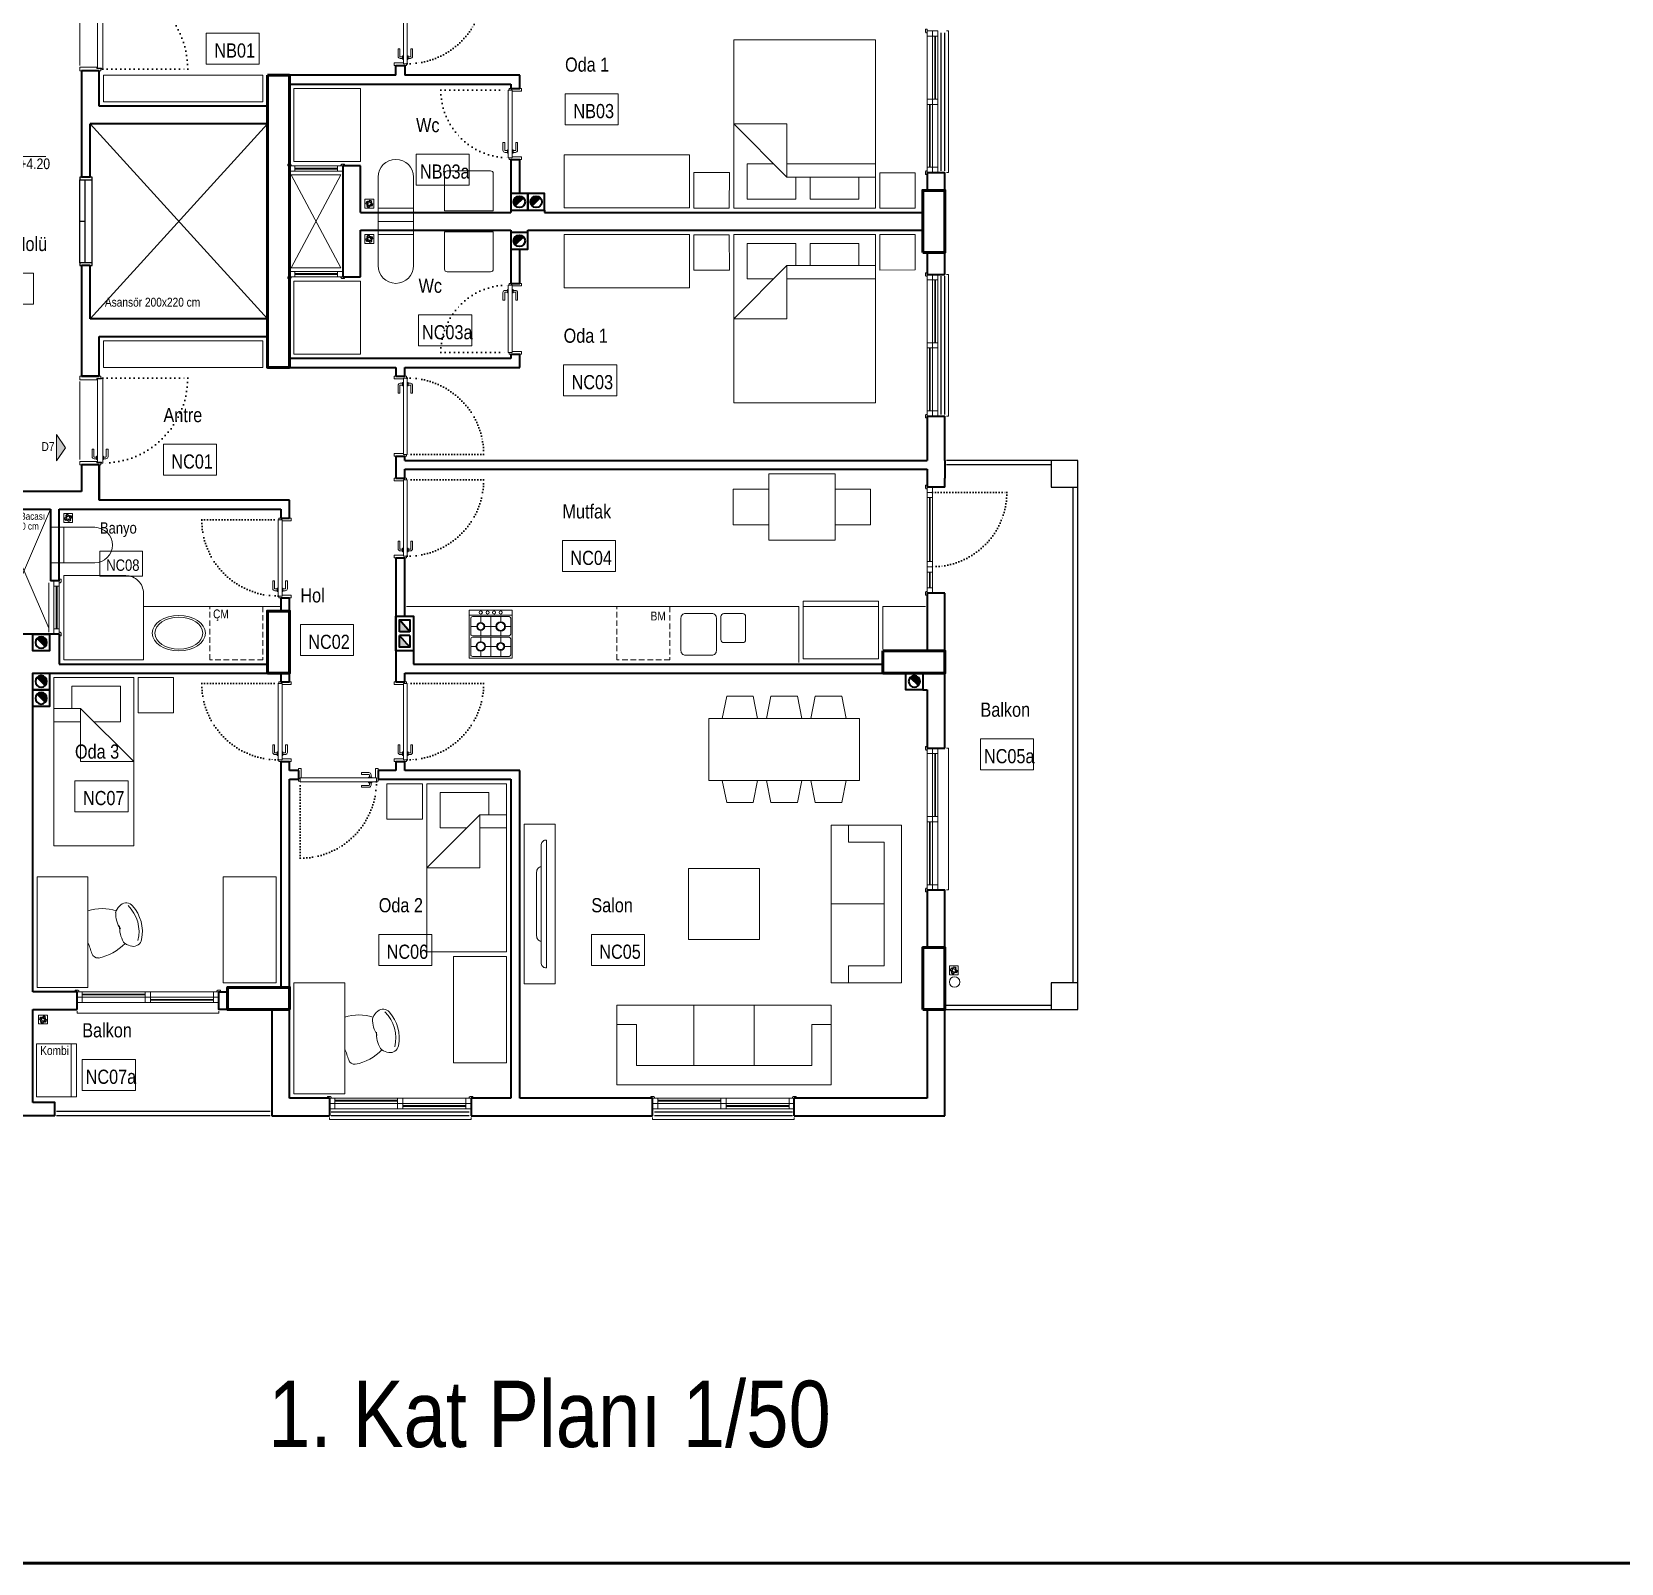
# Model space of a CAD drawing. Header units: millimetres. Extents: x 1811019 to 1873246, y -246515 to -243171.
# Drawn here: x 1862172 to 1863966, y -246506 to -244777 of the extents above; entities that cross this region are included whole.
import ezdxf
from ezdxf.enums import TextEntityAlignment as Align

# ---------------------------------------------------------------- set-up
doc = ezdxf.new("R2010")
doc.units = ezdxf.units.MM
for name, pattern in [('DOT', [0.25, 0, -0.25]), ('izdüşüm arka', [3.175, 0, -3.175]), ('izdüşüm ön', [9.525, 6.35, -3.175])]:
    doc.linetypes.add(name, pattern=pattern)
for name, color, linetype, lineweight in [('a_ba', 6, 'Continuous', 50), ('a_doğrama', 251, 'Continuous', 20), ('a_duvar', 251, 'Continuous', 35), ('a_görünüş', 32, 'Continuous', 25), ('a_görünüş_ince', 8, 'Continuous', 20), ('a_izdüşüm_arka', 251, 'izdüşüm arka', 30), ('a_izdüşüm_ön', 6, 'izdüşüm ön', 9), ('a_not_kot', 251, 'Continuous', 13), ('a_not_mahal', 253, 'Continuous', 5), ('a_not_misc', 144, 'Continuous', 5), ('a_not_text', 7, 'Continuous', 13), ('a_tefriş', 8, 'Continuous', 20), ('a_çerçeve_line', 7, 'Continuous', 50), ('m_yib', 65, 'Continuous', 20)]:
    doc.layers.add(name, color=color, linetype=linetype, lineweight=lineweight)
doc.layers.add('a_basılmayacak', color=251, linetype='Continuous', lineweight=5, plot=False)
doc.styles.get("Standard").update_dxf_attribs({"font": 'ARIALN.TTF'})

# ---------------------------------------------------------------- blocks, each defined once
blk = doc.blocks.new('sembol_kot')
at = {"layer": 'a_not_kot'}
for points in [[(0, 10), (0, 0), (10, 0, 0.414214)], [(0, 0), (-10, 0, 0.414214), (0, -10)]]:
    blk.add_hatch(color=256, dxfattribs=at).paths.add_polyline_path(points)
for p, q in [((0, 15), (0, -15)), ((-15, 0), (60, 0))]:
    blk.add_line(p, q, dxfattribs=at)
blk.add_circle((0, 0), 10, dxfattribs=at)
blk = doc.blocks.new('kombi')
at = {"layer": 'a_tefriş', "lineweight": 20}
for p, q in [((-4.8, 60), (40.2, 60)), ((-4.7, 0), (-4.8, 60)), ((1.3, 0), (1.2, 60)), ((40.2, 60), (40.3, 0)), ((69.2, 60), (69.2, 0)), ((114.2, 60), (69.2, 60)), ((108.2, 0), (108.2, 60)), ((114.2, 0), (114.2, 60)), ((40.3, 0), (-4.7, 0)), ((69.2, 0), (114.2, 0))]:
    blk.add_line(p, q, dxfattribs=at)
at = {"layer": 'a_not_mahal'}
for p in [(5, 47.3), (73.2, 47.3)]:
    blk.add_text('Kombi', height=10, dxfattribs=at).set_placement(p)
blk = doc.blocks.new('K1')
at = {"layer": 'a_doğrama', "color": 251}
for points in [[(-17.5, -2.5), (-22, -2.5), (-22, 0), (2, 0), (2, -4), (-17.5, -4), (-17.5, -2.5)], [(-27.5, -93.1), (-25, -93.1)], [(-17.5, -97.5), (-22, -97.5), (-22, -100), (2, -100), (2, -96), (-17.5, -96), (-17.5, -97.5)], [(-14.5, -93.1), (-17, -93.1)]]:
    blk.add_lwpolyline(points, dxfattribs=at)
blk.add_lwpolyline([(-18, -14), (-18, -4), (-18, -3), (-22.5, -3), (-22.5, -2.5), (-22.5, -2), (-24, -2), (-24, -2.5), (-24, -12.5), (-24, -88), (-24, -97.5), (-24, -98), (-22.5, -98), (-22.5, -97.5), (-22.5, -97), (-18, -97), (-18, -96), (-18, -86.5)], close=True, dxfattribs=at)
for points in [[(-25, -91.1), (-27.5, -91.1, -0.414214), (-28, -90.6), (-28, -82.1), (-30, -82.1), (-30, -90.6)], [(-17, -91.1), (-14.5, -91.1, 0.414214), (-14, -90.6), (-14, -82.1), (-12, -82.1), (-12, -90.6)], [(-24, -94.1), (-24.5, -94.1, -0.414214), (-25, -93.6), (-25, -90.6, -0.414214), (-24.5, -90.1), (-24, -90.1)], [(-18, -94.1), (-17.5, -94.1, 0.414214), (-17, -93.6), (-17, -90.6, 0.414214), (-17.5, -90.1), (-18, -90.1)]]:
    blk.add_lwpolyline(points, format="xyb", dxfattribs=at)
for centre, start, end in [((-27.5, -90.6), 180, 270), ((-14.5, -90.6), 270, 0)]:
    blk.add_arc(centre, 2.5, start, end, dxfattribs=at)
at = {"layer": 'a_görünüş_ince', "color": 251}
blk.add_line((2, -6), (2, -94), dxfattribs=at)
at = {"layer": 'a_izdüşüm_arka', "color": 251, "linetype": 'DOT', "ltscale": 20}
blk.add_line((-24, -2), (-120, -2), dxfattribs=at)
blk.add_arc((-24, -2), 96, 180, 270, dxfattribs=at)
blk = doc.blocks.new('K2')
at = {"layer": 'a_doğrama', "color": 251, "linetype": 'Continuous'}
for p, q in [((-12, 90), (-12, 88.1)), ((-12, 90), (-10, 90)), ((-13, 88.1), (-13, 1.9)), ((-13, 88.1), (-8.5, 88.1)), ((-8.5, 88.1), (-8.5, 1.9)), ((-13, 1.9), (-8.5, 1.9)), ((-12, 0), (-12, 1.9)), ((-12, 0), (-10, 0))]:
    blk.add_line(p, q, dxfattribs=at)
for points in [[(0, 90), (2, 90), (2, 87), (-8.5, 87)], [(0, 0), (2, 0), (2, 3), (-8.5, 3)]]:
    blk.add_lwpolyline(points, dxfattribs=at)
at = {"layer": 'a_doğrama', "color": 251}
for points in [[(-14, 80.1), (-16.5, 80.1, 0.414214), (-17, 79.6), (-17, 71.1), (-19, 71.1), (-19, 79.6)], [(-13, 83.1), (-13.5, 83.1, 0.414214), (-14, 82.6), (-14, 79.6, 0.414214), (-13.5, 79.1), (-13, 79.1)], [(-8.5, 83.1), (-8, 83.1, -0.414214), (-7.5, 82.6), (-7.5, 79.6, -0.414214), (-8, 79.1), (-8.5, 79.1)], [(-7.5, 80.1), (-5, 80.1, -0.414214), (-4.5, 79.6), (-4.5, 71.1), (-2.5, 71.1), (-2.5, 79.6)]]:
    blk.add_lwpolyline(points, format="xyb", dxfattribs=at)
for points in [[(-16.5, 82.1), (-14, 82.1)], [(-5, 82.1), (-7.5, 82.1)]]:
    blk.add_lwpolyline(points, dxfattribs=at)
for centre, start, end in [((-16.5, 79.6), 90, 180), ((-5, 79.6), 0, 90)]:
    blk.add_arc(centre, 2.5, start, end, dxfattribs=at)
at = {"layer": 'a_izdüşüm_arka', "color": 251}
blk.add_lwpolyline([(-99.2, 1.9), (-13, 1.9)], dxfattribs=at)
blk.add_arc((-13, 1.9), 86.2, 90, 180, dxfattribs=at)
blk = doc.blocks.new('M1')
at = {"layer": 'a_doğrama', "linetype": 'Continuous'}
for p, q in [((-24, 6), (-30, 6)), ((-30, 0), (-30, 6)), ((-24, 0), (-30, 0)), ((-24, 0), (-24, 6)), ((30, 6), (24, 6)), ((24, 6), (24, 0)), ((30, 0), (30, 6)), ((30, 0), (24, 0))]:
    blk.add_line(p, q, dxfattribs=at)
at = {"layer": 'a_doğrama'}
for p, q in [((24, 3.5), (-24, 3.5)), ((24, 2.5), (-24, 2.5))]:
    blk.add_line(p, q, dxfattribs=at)
for points in [[(-28, -1), (-28, 0), (-32, 0), (-32, -2), (-29, -2)], [(28, -1), (28, 0), (32, 0), (32, -2), (29, -2)]]:
    blk.add_lwpolyline(points, close=True, dxfattribs=at)
at = {"layer": 'a_görünüş_ince'}
for p, q in [((24, 6), (-24, 6)), ((-24, 0), (24, 0))]:
    blk.add_line(p, q, dxfattribs=at)
blk = doc.blocks.new('klozet')
at = {"layer": 'a_tefriş'}
blk.add_line((20, 0), (-20, 0), dxfattribs=at)
for points in [[(-20, 0), (-20, -15), (20, -15), (20, 0)], [(-20, -50), (-20, -15)], [(20, -50), (20, -15)]]:
    blk.add_lwpolyline(points, dxfattribs=at)
blk.add_arc((0, -50), 20, 180, 360, dxfattribs=at)
blk = doc.blocks.new('k_80')
at = {"layer": 'a_doğrama', "color": 251, "linetype": 'Continuous'}
for p, q in [((-80, 2), (-78.1, 2)), ((-80, 2), (-80, 0)), ((-78.1, 3), (-1.9, 3)), ((-78.1, 3), (-78.1, -1.5)), ((-1.9, 3), (-1.9, -1.5)), ((0, 2), (-1.9, 2)), ((0, 2), (0, 0)), ((-78.1, -1.5), (-1.9, -1.5))]:
    blk.add_line(p, q, dxfattribs=at)
at = {"layer": 'a_doğrama', "color": 251}
for points in [[(-73.1, 3), (-73.1, 3.5, -0.414214), (-72.6, 4), (-69.6, 4, -0.414214), (-69.1, 3.5), (-69.1, 3)], [(-70.1, 4), (-70.1, 6.5, -0.414214), (-69.6, 7), (-61.1, 7), (-61.1, 9), (-69.6, 9)], [(-73.1, -1.5), (-73.1, -2, 0.414214), (-72.6, -2.5), (-69.6, -2.5, 0.414214), (-69.1, -2), (-69.1, -1.5)], [(-70.1, -2.5), (-70.1, -5, 0.414214), (-69.6, -5.5), (-61.1, -5.5), (-61.1, -7.5), (-69.6, -7.5)]]:
    blk.add_lwpolyline(points, format="xyb", dxfattribs=at)
for points in [[(-72.1, 6.5), (-72.1, 4)], [(-72.1, -5), (-72.1, -2.5)]]:
    blk.add_lwpolyline(points, dxfattribs=at)
at = {"layer": 'a_doğrama', "color": 251, "linetype": 'Continuous'}
for points in [[(-80, -10), (-80, -12), (-77, -12), (-77, -1.5)], [(0, -10), (0, -12), (-3, -12), (-3, -1.5)]]:
    blk.add_lwpolyline(points, dxfattribs=at)
at = {"layer": 'a_doğrama', "color": 251}
for centre, start, end in [((-69.6, 6.5), 90, 180), ((-69.6, -5), 180, 270)]:
    blk.add_arc(centre, 2.5, start, end, dxfattribs=at)
at = {"layer": 'a_izdüşüm_arka', "color": 251, "linetype": 'DOT', "ltscale": 20}
blk.add_line((-1.9, 79.2), (-1.9, 3), dxfattribs=at)
blk.add_arc((-1.9, 3), 76.2, 90, 180, dxfattribs=at)
blk = doc.blocks.new('160p')
at = {"layer": 'a_doğrama', "color": 251}
for points in [[(-6, -6), (-6, 0), (-12, 0), (-12, -6)], [(0, -6), (0, 0), (-6, 0), (-6, -6)], [(-6, -83), (-6, -77), (-12, -77), (-12, -83)], [(0, -83), (0, -77), (-6, -77), (-6, -83)], [(-6, -160), (-6, -154), (-12, -154), (-12, -160)], [(0, -160), (0, -154), (-6, -154), (-6, -160)]]:
    blk.add_lwpolyline(points, close=True, dxfattribs=at)
for points in [[(2, -1), (2, 2), (0, 2), (0, -2), (1, -2), (2, -1)], [(-9.5, -6), (-9.5, -77)], [(-8.5, -6), (-8.5, -77)], [(-3.5, -83), (-3.5, -154)], [(-2.5, -83), (-2.5, -154)], [(2, -159), (2, -162), (0, -162), (0, -158), (1, -158), (2, -159)]]:
    blk.add_lwpolyline(points, dxfattribs=at)
at = {"layer": 'a_görünüş_ince', "color": 251}
for points in [[(-22, -160), (-24, -160), (-24, 0), (-22, 0)], [(-12, -77), (-12, -6)], [(-6, -77), (-6, -6)], [(-6, -77), (-6, -6)], [(0, -77), (0, -6)], [(-12, -154), (-12, -83)], [(-6, -154), (-6, -83)], [(-6, -154), (-6, -83)], [(0, -154), (0, -83)]]:
    blk.add_lwpolyline(points, dxfattribs=at)
blk = doc.blocks.new('kapı_120_c_blok')
at = {"layer": 'a_doğrama', "color": 251}
for points in [[(-2, 119), (-2, 122), (0, 122), (0, 118), (-1, 118), (-2, 119)], [(2.5, 114), (2.5, 96)], [(3.5, 114), (3.5, 96)], [(2.5, 84), (2.5, 12)], [(3.5, 84), (3.5, 12)], [(-2, 1), (-2, -2), (0, -2), (0, 2), (-1, 2), (-2, 1)]]:
    blk.add_lwpolyline(points, dxfattribs=at)
for points in [[(0, 114), (6, 114), (6, 120), (0, 120)], [(0, 90), (6, 90), (6, 96), (0, 96)], [(0, 84), (6, 84), (6, 90), (0, 90)], [(0, 6), (6, 6), (6, 12), (0, 12)], [(0, 0), (6, 0), (6, 6), (0, 6)]]:
    blk.add_lwpolyline(points, close=True, dxfattribs=at)
at = {"layer": 'a_görünüş_ince', "color": 251}
for points in [[(0, 114), (0, 96)], [(6, 114), (6, 96)], [(0, 84), (0, 12)], [(6, 84), (6, 12)]]:
    blk.add_lwpolyline(points, dxfattribs=at)
at = {"layer": 'a_izdüşüm_arka', "color": 251}
blk.add_lwpolyline([(6, 6), (90, 6)], dxfattribs=at)
blk.add_arc((6, 6), 84, 0, 90, dxfattribs=at)
blk = doc.blocks.new('baca_şönt')
at = {"layer": 'a_duvar'}
h = blk.add_hatch(color=256, dxfattribs=at)
h.dxf.hatch_style = 1
h.paths.add_polyline_path([(21.5, -5), (21.5, -17), (35, -17)])
h.paths.add_polyline_path([(4, -5), (4, -17), (17.5, -17)])
for p, q in [((4, -5), (17.5, -17)), ((17.5, -5), (17.5, -17)), ((21.5, -5), (21.5, -17)), ((21.5, -5), (35, -17))]:
    blk.add_line(p, q, dxfattribs=at)
blk.add_lwpolyline([(0, -21), (39, -21), (39, -1), (0, -1)], close=True, dxfattribs=at)
for points in [[(17.5, -5), (4, -5), (4, -17), (17.5, -17)], [(21.5, -17), (35, -17), (35, -5), (21.5, -5)]]:
    blk.add_lwpolyline(points, dxfattribs=at)
blk = doc.blocks.new('baca_müstakil')
at = {"layer": 'a_duvar'}
h = blk.add_hatch(color=256, dxfattribs=at)
h.dxf.hatch_style = 1
h.paths.add_polyline_path([(4.9, -4.9, 0.198912), (3, -9.5, 0.668179), (14.1, -14.1)])
blk.add_line((4.9, -4.9), (14.1, -14.1), dxfattribs=at)
blk.add_lwpolyline([(0, -19), (19, -19), (19, 0), (0, 0)], close=True, dxfattribs=at)
blk.add_circle((9.5, -9.5), 6.5, dxfattribs=at)
blk = doc.blocks.new('A$C2A0A03CE')
at = {"layer": 'a_tefriş'}
for p, q in [((-54, -24.3), (-54, 24.3)), ((-54, 24.3), (0, 24.3)), ((-48.6, 24.3), (-48.6, -24.3)), ((-46.8, 20.7), (-46.8, -20.7)), ((-27, 22.5), (-45, 22.5)), ((-35.6, 22.5), (-35.6, 15.7)), ((-25.2, -20.7), (-25.2, 20.7)), ((-23.4, -20.7), (-23.4, 20.7)), ((-21.6, 22.5), (-3.6, 22.5)), ((-13.1, 22.5), (-13.1, 14.8)), ((-1.8, 20.7), (-1.8, -20.7)), ((0, -24.3), (0, 24.3)), ((-40, 11.2), (-46.8, 11.2)), ((-25.2, 0), (-46.8, 0)), ((-35.6, 6.8), (-35.6, -7.7)), ((-25.2, 11.2), (-31, 11.2)), ((-16.6, 11.2), (-23.4, 11.2)), ((-1.8, 0), (-23.4, 0)), ((-13.1, 7.7), (-13.1, -6.8)), ((-1.8, 11.2), (-9.4, 11.2)), ((-39.1, -11.3), (-46.8, -11.3)), ((-35.6, -14.9), (-35.6, -22.5)), ((-25.2, -11.3), (-31.9, -11.3)), ((-17.5, -11.3), (-23.4, -11.3)), ((-13.1, -15.7), (-13.1, -22.5)), ((-1.8, -11.3), (-8.5, -11.3)), ((-54, -24.3), (0, -24.3)), ((-45, -22.5), (-27, -22.5)), ((-3.6, -22.5), (-21.6, -22.5))]:
    blk.add_line(p, q, dxfattribs=at)
for centre, radius in [((-51.4, 11.2), 1.8), ((-51.4, 3.7), 1.8), ((-35.6, 11.2), 5.4), ((-35.6, 11.2), 4.5), ((-13.1, 11.2), 4.5), ((-13.1, 11.2), 3.6), ((-51.4, -3.5), 1.8), ((-51.4, -11.3), 1.8), ((-35.6, -11.3), 4.5), ((-35.6, -11.3), 3.6), ((-13.1, -11.3), 5.4), ((-13.1, -11.3), 4.5)]:
    blk.add_circle(centre, radius, dxfattribs=at)
for centre, start, end in [((-45, 20.7), 90, 180), ((-27, 20.7), 0, 90), ((-21.6, 20.7), 90, 180), ((-3.6, 20.7), 0, 90), ((-45, -20.7), 180, 270), ((-27, -20.7), 270, 0), ((-21.6, -20.7), 180, 270), ((-3.6, -20.7), 270, 0)]:
    blk.add_arc(centre, 1.8, start, end, dxfattribs=at)
blk = doc.blocks.new('tefriş_koltuk_242x90')
at = {"layer": 'a_tefriş'}
for p, q in [((-34, -22), (-34, -90)), ((34, -22), (34, -90)), ((-99, -68), (-121, -68)), ((99, -68), (121, -68))]:
    blk.add_line(p, q, dxfattribs=at)
for points in [[(-121, -90), (-121, 0), (121, 0), (121, -90), (-121, -90)], [(-99, -68), (-99, -22), (99, -22), (99, -68)]]:
    blk.add_lwpolyline(points, dxfattribs=at)
blk = doc.blocks.new('tefriş_koltuk_202x90')
at = {"layer": 'a_tefriş'}
for p, q in [((0, -90), (0, -22)), ((-79, -68), (-101, -68)), ((79, -68), (101, -68))]:
    blk.add_line(p, q, dxfattribs=at)
for points in [[(101, -90), (101, 0), (-101, 0), (-101, -90), (101, -90)], [(79, -68), (79, -22), (-79, -22), (-79, -68)]]:
    blk.add_lwpolyline(points, dxfattribs=at)
blk = doc.blocks.new('tefirş_tv')
at = {"layer": 'a_tefriş'}
for points in [[(35, 10), (35, 10, 0.414214), (30, 15), (-30, 15, 0.414214), (-35, 10), (-35, 10)], [(60, 4), (60, 5, 0.414214), (55, 10), (-55, 10, 0.414214), (-60, 5), (-60, 4)]]:
    blk.add_lwpolyline(points, format="xyb", close=True, dxfattribs=at)
blk = doc.blocks.new('tefriş_yatak tek')
at = {"layer": 'a_tefriş'}
for points in [[(0, -0.45), (-1.9, -0.45), (-1.9, 0.45), (0, 0.45)], [(-1.9, -0.5), (-1.5, -0.5), (-1.5, -0.9), (-1.9, -0.9)]]:
    blk.add_lwpolyline(points, close=True, dxfattribs=at)
for points in [[(-1.55, 0.45), (-1.55, 0.15), (-0.95, -0.45), (-0.95, 0.15), (-1.55, 0.15)], [(-1.4, 0.45), (-1.4, 0.15)], [(-1.4, 0), (-1.4, -0.3), (-1.8, -0.3), (-1.8, 0.25), (-1.55, 0.25)]]:
    blk.add_lwpolyline(points, dxfattribs=at)
blk = doc.blocks.new('tefriş_sandalye')
at = {"layer": 'a_tefriş'}
blk.add_line((0, -18), (0, 18), dxfattribs=at)
at = {"layer": 'a_tefriş', "extrusion": (0, 0, -1)}
for centre, major_axis, start_param, end_param in [((16, -34.3), (38.7, 38.7), 5.200723, 5.79406), ((48.7, 10.5), (13, -13), 2.664537, 2.7784), ((48.7, 10.5), (13, -13), 2.664537, 2.7784), ((48.7, 10.5), (13, -13), 2.7784, 3.245118), ((43.2, 17.3), (6.76, 6.76), 4.815914, 6.34704), ((16.9, -5.5), (28.8, 28.8), 6.26556, 7.321949), ((16.9, -5.5), (28.8, 28.8), 6.26556, 7.321949), ((17, -5.7), (31.4, -31.4), -1.506941, -0.587454), ((62.1, 15.1), (21.8, -21.8), 1.757107, 2.385975), ((62.1, 15.1), (21.8, -21.8), 1.757107, 2.385975), ((66.5, -1.2), (21.8, -21.8), 1.802816, 2.431683), ((66.5, -1.2), (21.8, -21.8), 1.802816, 2.431683), ((52.6, -3.9), (13, -13), 1.410391, 1.524253), ((52.6, -3.9), (13, -13), 1.410391, 1.524253), ((51.2, -12.6), (6.76, -6.76), -0.587454, 0.943672), ((-154, -79.7), (117.3, -117.3), -1.166716, -1.087708), ((11.1, -28.2), (4.99, -4.99), 0.687369, 2.053884), ((1.8, 18.5), (38.7, -38.7), -0.034473, 0.601946), ((52.6, -3.9), (13, 13), 2.514469, 2.981187)]:
    blk.add_ellipse(centre, major_axis=major_axis, ratio=1, start_param=start_param, end_param=end_param, dxfattribs=at)
blk = doc.blocks.new('tefriş_yatak_çift')
at = {"layer": 'a_tefriş'}
for points in [[(-85, -5), (-85, -45), (-125, -45), (-125, -5)], [(80, -195), (80, -5), (-80, -5), (-80, -195)], [(85, -5), (85, -45), (125, -45), (125, -5)]]:
    blk.add_lwpolyline(points, close=True, dxfattribs=at)
for points in [[(-6.3, -40), (-6.3, -15), (-61.3, -15), (-61.3, -40)], [(35, -55), (65, -55), (65, -15), (10, -15), (10, -40)], [(-80, -40), (20, -40), (80, -100), (20, -100), (20, -40)], [(-80, -55), (20, -55)]]:
    blk.add_lwpolyline(points, dxfattribs=at)
blk = doc.blocks.new('tefriş_süzgeç')
at = {"layer": 'a_tefriş'}
for p, q in [((5, 0), (-5, 0)), ((-5, 0), (-5, -10)), ((5, -10), (5, 0)), ((-5, -10), (5, -10)), ((-3.6, -5.1), (-4.1, -5.1)), ((-2.6, -5.1), (-3.1, -5.1)), ((-2.5, -2.5), (-2.9, -2.2)), ((-2.6, -7.6), (-2.9, -7.9)), ((-2, -3.3), (-2.3, -3)), ((-1.9, -6.9), (-2.2, -7.2)), ((-1.6, -5.1), (-2.1, -5.1)), ((-1.2, -3.9), (-1.5, -3.6)), ((-1.2, -6.2), (-1.5, -6.5)), ((-0.2, -2.5), (-0.2, -2)), ((-0.1, -1.5), (-0.1, -1)), ((-0.1, -3), (-0.1, -3.5)), ((-0.1, -6.6), (-0.1, -7.1)), ((-0.1, -7.6), (-0.1, -8.1)), ((-0.1, -8.6), (-0.1, -9.1)), ((1, -4), (1.4, -3.6)), ((1.1, -6.2), (1.4, -6.5)), ((1.5, -5.1), (2, -5.1)), ((1.7, -3.3), (2.1, -2.9)), ((1.8, -6.9), (2.1, -7.2)), ((2.5, -2.5), (2.8, -2.2)), ((2.5, -5.1), (3, -5.1)), ((2.5, -7.5), (2.8, -7.9)), ((3.5, -5.1), (4, -5.1))]:
    blk.add_line(p, q, dxfattribs=at)
for centre, radius, start, end in [((-0.1, -5.1), 4.06, 134.2896, 180), ((-0.1, -5.1), 3.56, 134.2896, 180), ((-0.1, -5.1), 3.06, 180, 225), ((-0.1, -5.1), 4.06, 225, 270), ((-0.1, -5.1), 2.56, 180, 225), ((-0.1, -5.1), 3.56, 225, 270), ((-0.4, -4.4), 2.4, 84.5943, 143.2016), ((-0.1, -5.1), 2.06, 134.2896, 180), ((-0.1, -5), 2.44, 90.343, 138.1212), ((-0.1, -5.1), 1.56, 134.2896, 180), ((-0.1, -5.1), 2.06, 225, 270), ((-0.1, -5.1), 1.56, 225, 270), ((-0.1, -5.1), 4.06, 45, 90), ((-0.1, -5.1), 3.56, 45, 90), ((-0.1, -5.1), 2.06, 45, 90), ((-0.1, -5.1), 1.56, 45, 90), ((-0.1, -5.1), 2.56, 270, 315.7104), ((-0.1, -5.1), 3.06, 270, 315.7104), ((-0.1, -5.1), 1.56, 314.2896, 360), ((-0.1, -5.1), 2.06, 314.2896, 360), ((-0.1, -5.1), 2.56, 360, 45), ((-0.1, -5.1), 3.06, 360, 45), ((-0.1, -5.1), 3.56, 314.2896, 360), ((-0.1, -5.1), 4.06, 314.2896, 360)]:
    blk.add_arc(centre, radius, start, end, dxfattribs=at)

msp = doc.modelspace()

# ---------------------------------------------------------------- hatches: boundary and pattern name
at = {"layer": 'a_not_misc'}
h = msp.add_hatch(color=256, dxfattribs=at)
h.dxf.hatch_style = 1
h.paths.add_polyline_path([(1862199.7, -245231.9), (1862209.7, -245246.9), (1862199.7, -245261.9)])

# ---------------------------------------------------------------- linework, layer by layer
msp.add_lwpolyline([(1862227.7, -244941.3), (1862227.7, -244941.3)])
at = {"layer": 'a_ba', "color": 253}
for points in [[(1862437.7, -244826.3), (1862462.7, -244826.3), (1862462.7, -245156.3), (1862437.7, -245156.3), (1862437.7, -245131.3), (1862437.7, -245131.3), (1862437.7, -244851.3), (1862437.7, -244851.3)], [(1863177.7, -245026.3), (1863202.7, -245026.3), (1863202.7, -244956.3), (1863177.7, -244956.3)], [(1862437.7, -245501.3), (1862462.7, -245501.3), (1862462.7, -245431.3), (1862437.7, -245431.3)], [(1863132.7, -245476.3), (1863132.7, -245501.3), (1863202.7, -245501.3), (1863202.7, -245476.3)], [(1863177.7, -245881.3), (1863202.7, -245881.3), (1863202.7, -245811.3), (1863177.7, -245811.3)], [(1862462.7, -245881.3), (1862462.7, -245856.3), (1862392.7, -245856.3), (1862392.7, -245881.3)]]:
    msp.add_lwpolyline(points, close=True, dxfattribs=at)
at = {"layer": 'a_basılmayacak'}
for points in [[(1862542.7, -244923.8), (1862467.7, -244923.8), (1862467.7, -244841.3), (1862542.7, -244841.3)], [(1862542.7, -245058.8), (1862467.7, -245058.8), (1862467.7, -245141.3), (1862542.7, -245141.3)]]:
    msp.add_lwpolyline(points, close=True, dxfattribs=at)
at = {"layer": 'a_duvar'}
for p, q in [((1862247.7, -244821.3), (1862227.7, -244821.3)), ((1862227.7, -244821.3), (1862227.7, -244941.3)), ((1862247.7, -244861.3), (1862247.7, -244821.3)), ((1862247.7, -244861.3), (1862247.7, -244821.3)), ((1862582.7, -244826.3), (1862447.7, -244826.3)), ((1862582.7, -244826.3), (1862582.7, -244815.3)), ((1862592.7, -244815.3), (1862592.7, -244826.3)), ((1862722.7, -244826.3), (1862592.7, -244826.3)), ((1862722.7, -244841.3), (1862722.7, -244826.3)), ((1862462.7, -244836.3), (1862712.7, -244836.3)), ((1862712.7, -244836.3), (1862712.7, -244841.3)), ((1862437.7, -244861.3), (1862247.7, -244861.3)), ((1862237.7, -244941.3), (1862237.7, -244881.3)), ((1862437.7, -244881.3), (1862237.7, -244881.3)), ((1862437.7, -244881.3), (1862437.7, -245101.3)), ((1862462.7, -244928.8), (1862462.7, -244928.8)), ((1862542.7, -244928.8), (1862522.7, -244928.8)), ((1862522.7, -244928.8), (1862522.7, -245053.8)), ((1862542.7, -244981.3), (1862542.7, -244928.8)), ((1862712.7, -244921.3), (1862712.7, -244981.3)), ((1862722.7, -244959.8), (1862722.7, -244921.3)), ((1862462.7, -244948.8), (1862462.7, -244948.8)), ((1863182.7, -244936.3), (1863182.7, -244956.3)), ((1863202.7, -244956.3), (1863202.7, -244936.3)), ((1862542.7, -244981.3), (1862712.7, -244981.3)), ((1862750.7, -244981.3), (1863177.7, -244981.3)), ((1862542.7, -245001.3), (1862712.7, -245001.3)), ((1862542.7, -245053.8), (1862542.7, -245001.3)), ((1862712.7, -245001.3), (1862712.7, -245061.3)), ((1862731.7, -245001.3), (1863177.7, -245001.3)), ((1862731.7, -245003.8), (1862731.7, -245001.3)), ((1862722.7, -245061.3), (1862722.7, -245022.8)), ((1862227.7, -245041.3), (1862227.7, -245101.3)), ((1862237.7, -245101.3), (1862237.7, -245041.3)), ((1862462.7, -245033.8), (1862462.7, -245033.8)), ((1863182.7, -245026.3), (1863182.7, -245051.3)), ((1863202.7, -245051.3), (1863202.7, -245026.3)), ((1862462.7, -245053.8), (1862462.7, -245053.8)), ((1862522.7, -245053.8), (1862542.7, -245053.8)), ((1862712.7, -245056.3), (1862712.7, -245061.3)), ((1862227.7, -245101.3), (1862227.7, -245166.3)), ((1862437.7, -245101.3), (1862237.7, -245101.3)), ((1862247.7, -245121.3), (1862437.7, -245121.3)), ((1862247.7, -245166.3), (1862247.7, -245121.3)), ((1862712.7, -245146.3), (1862462.7, -245146.3)), ((1862712.7, -245141.3), (1862712.7, -245146.3)), ((1862722.7, -245156.3), (1862722.7, -245141.3)), ((1862227.7, -245166.3), (1862247.7, -245166.3)), ((1862247.7, -245166.3), (1862227.7, -245166.3)), ((1862447.7, -245156.3), (1862582.7, -245156.3)), ((1862582.7, -245156.3), (1862582.7, -245166.3)), ((1862592.7, -245166.3), (1862592.7, -245156.3)), ((1862592.7, -245156.3), (1862722.7, -245156.3)), ((1863182.7, -245211.3), (1863182.7, -245261.3)), ((1863202.7, -245261.3), (1863202.7, -245211.3)), ((1862582.7, -245256.3), (1862582.7, -245281.3)), ((1862592.7, -245261.3), (1862592.7, -245256.3)), ((1862227.7, -245266.3), (1862227.7, -245296.5)), ((1862247.7, -245266.3), (1862227.7, -245266.3)), ((1862247.7, -245266.3), (1862227.7, -245266.3)), ((1862247.7, -245306.3), (1862247.7, -245266.3)), ((1862247.7, -245266.3), (1862247.7, -245306.3)), ((1862592.7, -245261.3), (1863182.7, -245261.3)), ((1862592.7, -245281.3), (1862592.7, -245271.3)), ((1862592.7, -245271.3), (1863182.7, -245271.3)), ((1863182.7, -245271.3), (1863182.7, -245291.3)), ((1863202.7, -245261.3), (1863202.7, -245261.3)), ((1863202.7, -245261.3), (1863202.7, -245281.3)), ((1863202.7, -245281.3), (1863202.7, -245281.3)), ((1863202.7, -245291.3), (1863202.7, -245281.3)), ((1862227.7, -245296.5), (1862107.7, -245296.5)), ((1862462.7, -245306.3), (1862247.7, -245306.3)), ((1862462.7, -245326.3), (1862462.7, -245306.3)), ((1862132.7, -245316.3), (1862192.7, -245316.3)), ((1862192.7, -245316.3), (1862192.7, -245397.3)), ((1862202.7, -245316.3), (1862452.7, -245316.3)), ((1862202.7, -245397.3), (1862202.7, -245316.3)), ((1862452.7, -245316.3), (1862452.7, -245326.3)), ((1862582.7, -245371.3), (1862582.7, -245511.3)), ((1862592.7, -245437.3), (1862592.7, -245371.3)), ((1862452.7, -245416.3), (1862452.7, -245431.3)), ((1862462.7, -245511.3), (1862462.7, -245416.3)), ((1863182.7, -245411.3), (1863182.7, -245476.3)), ((1863202.7, -245586.3), (1863202.7, -245411.3)), ((1862202.7, -245491.3), (1862437.7, -245491.3)), ((1862602.7, -245491.3), (1863132.7, -245491.3)), ((1862172.7, -245861.3), (1862172.7, -245501.3)), ((1862172.7, -245501.3), (1862452.7, -245501.3)), ((1862452.7, -245501.3), (1862452.7, -245511.3)), ((1862592.7, -245501.3), (1863182.7, -245501.3)), ((1862592.7, -245511.3), (1862592.7, -245501.3)), ((1863182.7, -245520.3), (1863182.7, -245586.3)), ((1862452.7, -245601.3), (1862452.7, -245856.3)), ((1862462.7, -245611.3), (1862462.7, -245601.3)), ((1862472.7, -245611.3), (1862462.7, -245611.3)), ((1862582.7, -245611.3), (1862562.7, -245611.3)), ((1862582.7, -245601.3), (1862582.7, -245611.3)), ((1862592.7, -245611.3), (1862592.7, -245601.3)), ((1862722.7, -245611.3), (1862592.7, -245611.3)), ((1862722.7, -245981.3), (1862722.7, -245611.3)), ((1862462.7, -245621.3), (1862472.7, -245621.3)), ((1862462.7, -245981.3), (1862462.7, -245621.3)), ((1862562.7, -245621.3), (1862712.7, -245621.3)), ((1862712.7, -245621.3), (1862712.7, -245981.3)), ((1863182.7, -245746.3), (1863182.7, -245811.3)), ((1863202.7, -245861.3), (1863202.7, -245746.3)), ((1862222.7, -245861.3), (1862172.7, -245861.3)), ((1862172.7, -245986.3), (1862172.7, -245881.3)), ((1862172.7, -245881.3), (1862222.7, -245881.3)), ((1862442.7, -245881.3), (1862442.7, -246001.3)), ((1863182.7, -245881.3), (1863182.7, -245981.3)), ((1863202.7, -246001.3), (1863202.7, -245881.3)), ((1862507.7, -245981.3), (1862462.7, -245981.3)), ((1862712.7, -245981.3), (1862667.7, -245981.3)), ((1862872.7, -245981.3), (1862722.7, -245981.3)), ((1863182.7, -245981.3), (1863032.7, -245981.3)), ((1862197.7, -246001.3), (1862127.7, -246001.3)), ((1862442.7, -246001.3), (1862507.7, -246001.3)), ((1862667.7, -246001.3), (1862872.7, -246001.3)), ((1863032.7, -246001.3), (1863202.7, -246001.3))]:
    msp.add_line(p, q, dxfattribs=at)
for points in [[(1862582.7, -244815.3), (1862592.7, -244815.3)], [(1862712.7, -244841.3), (1862722.7, -244841.3)], [(1862712.7, -244921.3), (1862722.7, -244921.3)], [(1862237.7, -244941.3), (1862227.7, -244941.3)], [(1863182.7, -244936.3), (1863202.7, -244936.3)], [(1862750.7, -244978.8), (1862750.7, -244981.3)], [(1862237.7, -245041.3), (1862227.7, -245041.3)], [(1862712.7, -245061.3), (1862722.7, -245061.3)], [(1863182.7, -245051.3), (1863202.7, -245051.3)], [(1862712.7, -245141.3), (1862722.7, -245141.3)], [(1862582.7, -245166.3), (1862592.7, -245166.3)], [(1863182.7, -245211.3), (1863202.7, -245211.3)], [(1862582.7, -245256.3), (1862592.7, -245256.3)], [(1862582.7, -245281.3), (1862592.7, -245281.3)], [(1863202.7, -245291.3), (1863182.7, -245291.3)], [(1862452.7, -245326.3), (1862462.7, -245326.3)], [(1862582.7, -245371.3), (1862592.7, -245371.3)], [(1862202.7, -245397.3), (1862192.7, -245397.3)], [(1862452.7, -245416.3), (1862462.7, -245416.3)], [(1863202.7, -245411.3), (1863182.7, -245411.3)], [(1862202.7, -245457.3), (1862122.7, -245457.3)], [(1862202.7, -245457.3), (1862202.7, -245491.3)], [(1862602.7, -245476.3), (1862602.7, -245491.3)], [(1862452.7, -245511.3), (1862462.7, -245511.3)], [(1862582.7, -245511.3), (1862592.7, -245511.3)], [(1863177.7, -245520.3), (1863182.7, -245520.3)], [(1863182.7, -245586.3), (1863202.7, -245586.3)], [(1862452.7, -245601.3), (1862462.7, -245601.3)], [(1862472.7, -245611.3), (1862472.7, -245621.3)], [(1862562.7, -245611.3), (1862562.7, -245621.3)], [(1862582.7, -245601.3), (1862592.7, -245601.3)], [(1863182.7, -245746.3), (1863202.7, -245746.3)], [(1862222.7, -245881.3), (1862222.7, -245861.3)], [(1862392.7, -245881.3), (1862382.7, -245881.3), (1862382.7, -245861.3), (1862392.7, -245861.3)], [(1862197.7, -246001.3), (1862197.7, -245986.3), (1862172.7, -245986.3)], [(1862507.7, -245981.3), (1862507.7, -246001.3)], [(1862667.7, -245981.3), (1862667.7, -246001.3)], [(1862872.7, -246001.3), (1862872.7, -245981.3)], [(1863032.7, -246001.3), (1863032.7, -245981.3)]]:
    msp.add_lwpolyline(points, dxfattribs=at)
at = {"layer": 'a_görünüş', "color": 251}
for points in [[(1863198.7, -244934.3), (1863198.7, -244778.3)], [(1863202.7, -244934.3), (1863202.7, -244778.3)], [(1862225.7, -245038.3), (1862225.7, -244944.3)], [(1862231.7, -244944.3), (1862231.7, -245038.3)], [(1862239.7, -245038.3), (1862239.7, -244944.3)], [(1862231.7, -244991.3), (1862225.7, -244991.3)], [(1863198.7, -245209.3), (1863198.7, -245053.3)], [(1863202.7, -245209.3), (1863202.7, -245053.3)], [(1863322.7, -245261.3), (1863204.7, -245261.3)], [(1863322.7, -245266.3), (1863204.7, -245266.3)], [(1863347.7, -245851.3), (1863347.7, -245291.3)], [(1863352.7, -245851.3), (1863352.7, -245291.3)], [(1863204.7, -245876.3), (1863322.7, -245876.3)], [(1863204.7, -245881.3), (1863322.7, -245881.3)], [(1862440.7, -245996.3), (1862199.7, -245996.3)], [(1862440.7, -246001.3), (1862199.7, -246001.3)], [(1862665.7, -245997.3), (1862509.7, -245997.3)], [(1862665.7, -246001.3), (1862509.7, -246001.3)], [(1863030.7, -245997.3), (1862874.7, -245997.3)], [(1863030.7, -246001.3), (1862874.7, -246001.3)]]:
    msp.add_lwpolyline(points, dxfattribs=at)
for points in [[(1862239.7, -244941.3), (1862225.7, -244941.3), (1862225.7, -244944.3), (1862239.7, -244944.3)], [(1862239.7, -245038.3), (1862225.7, -245038.3), (1862225.7, -245041.3), (1862239.7, -245041.3)], [(1863322.7, -245291.3), (1863352.7, -245291.3), (1863352.7, -245261.3), (1863322.7, -245261.3)], [(1863322.7, -245881.3), (1863352.7, -245881.3), (1863352.7, -245851.3), (1863322.7, -245851.3)]]:
    msp.add_lwpolyline(points, close=True, dxfattribs=at)
at = {"layer": 'a_görünüş_ince'}
msp.add_line((1862190.7, -245455.3), (1862190.7, -245399.3), dxfattribs=at)
for points in [[(1862464.7, -244938.8), (1862520.7, -244938.8)], [(1862464.7, -245043.8), (1862520.7, -245043.8)]]:
    msp.add_lwpolyline(points, dxfattribs=at)
at = {"layer": 'a_izdüşüm_ön', "color": 251}
for points in [[(1862432.7, -245486.3), (1862372.7, -245486.3), (1862372.7, -245426.3), (1862432.7, -245426.3)], [(1862892.2, -245426.3), (1862892.2, -245486.3), (1862832.2, -245486.3), (1862832.2, -245426.3)]]:
    msp.add_lwpolyline(points, close=True, dxfattribs=at)
at = {"layer": 'a_not_mahal'}
for points in [[(1862428.4, -244778.9), (1862368.4, -244778.9), (1862368.4, -244813.9), (1862428.4, -244813.9)], [(1862833.8, -244847.3), (1862773.8, -244847.3), (1862773.8, -244882.3), (1862833.8, -244882.3)], [(1862665.6, -244915.6), (1862605.6, -244915.6), (1862605.6, -244950.6), (1862665.6, -244950.6)], [(1862173.6, -245049.8), (1862113.6, -245049.8), (1862113.6, -245084.8), (1862173.6, -245084.8)], [(1862668.4, -245097), (1862608.4, -245097), (1862608.4, -245132), (1862668.4, -245132)], [(1862832.2, -245153.4), (1862772.2, -245153.4), (1862772.2, -245188.4), (1862832.2, -245188.4)], [(1862380.3, -245243), (1862320.3, -245243), (1862320.3, -245278), (1862380.3, -245278)], [(1862296.6, -245363.9), (1862248.6, -245363.9), (1862248.6, -245391.9), (1862296.6, -245391.9)], [(1862830.9, -245351.8), (1862770.9, -245351.8), (1862770.9, -245386.8), (1862830.9, -245386.8)], [(1862534.9, -245446.6), (1862474.9, -245446.6), (1862474.9, -245481.6), (1862534.9, -245481.6)], [(1863302.9, -245575.7), (1863242.9, -245575.7), (1863242.9, -245610.7), (1863302.9, -245610.7)], [(1862280.4, -245623), (1862220.4, -245623), (1862220.4, -245658), (1862280.4, -245658)], [(1862623.4, -245796.5), (1862563.4, -245796.5), (1862563.4, -245831.5), (1862623.4, -245831.5)], [(1862863.5, -245796.5), (1862803.5, -245796.5), (1862803.5, -245831.5), (1862863.5, -245831.5)], [(1862288.6, -245937.7), (1862228.6, -245937.7), (1862228.6, -245972.7), (1862288.6, -245972.7)]]:
    msp.add_lwpolyline(points, close=True, dxfattribs=at)
at = {"layer": 'a_not_misc'}
for points in [[(1862237.7, -244881.3), (1862437.7, -245101.3)], [(1862437.7, -244881.3), (1862237.7, -245101.3)], [(1862520.7, -244938.8), (1862464.7, -245043.8)], [(1862464.7, -244938.8), (1862520.7, -245043.8)], [(1862132.7, -245316.3), (1862190.7, -245450.6)], [(1862192.7, -245316.3), (1862134.7, -245450.6)]]:
    msp.add_lwpolyline(points, dxfattribs=at)
msp.add_lwpolyline([(1862199.7, -245231.9), (1862209.7, -245246.9), (1862199.7, -245261.9), (1862199.7, -245231.9)], close=True, dxfattribs=at)
at = {"layer": 'a_tefriş'}
for p, q in [((1862594.7, -245426.3), (1863037.7, -245426.3)), ((1863132.7, -245426.3), (1863180.7, -245426.3))]:
    msp.add_line(p, q, dxfattribs=at)
for points in [[(1862432.7, -244826.3), (1862252.7, -244826.3), (1862252.7, -244856.3), (1862432.7, -244856.3)], [(1862772.7, -244916.2), (1862772.7, -244976.2), (1862914.3, -244976.2), (1862914.3, -244916.2)], [(1862772.7, -245066.3), (1862772.7, -245006.3), (1862914.3, -245006.3), (1862914.3, -245066.3)], [(1862432.7, -245156.3), (1862252.7, -245156.3), (1862252.7, -245126.3), (1862432.7, -245126.3)], [(1863078.8, -245351.3), (1863078.8, -245276.3), (1863003.8, -245276.3), (1863003.8, -245351.3)], [(1863003.8, -245333.8), (1863003.8, -245293.8), (1862963.8, -245293.8), (1862963.8, -245333.8)], [(1863118.8, -245333.8), (1863078.8, -245333.8), (1863078.8, -245293.8), (1863118.8, -245293.8)], [(1863106.3, -245622.6), (1862936.3, -245622.6), (1862936.3, -245552.6), (1863106.3, -245552.6)], [(1862762.7, -245852.1), (1862727.7, -245852.1), (1862727.7, -245672.1), (1862762.7, -245672.1)], [(1862993.3, -245802.1), (1862913.3, -245802.1), (1862913.3, -245722.1), (1862993.3, -245722.1)], [(1862235.1, -245856.3), (1862177.7, -245856.3), (1862177.7, -245731.3), (1862235.1, -245731.3)], [(1862387.7, -245731.3), (1862447.7, -245731.3), (1862447.7, -245851.3), (1862387.7, -245851.3)], [(1862707.7, -245821.3), (1862647.7, -245821.3), (1862647.7, -245941.3), (1862707.7, -245941.3)], [(1862525.1, -245976.3), (1862467.7, -245976.3), (1862467.7, -245851.3), (1862525.1, -245851.3)]]:
    msp.add_lwpolyline(points, close=True, dxfattribs=at)
for points in [[(1862692.7, -244979.3), (1862637.7, -244979.3), (1862637.7, -244937.3, -0.414214), (1862640.7, -244934.3), (1862689.7, -244934.3, -0.414214), (1862692.7, -244937.3)], [(1862692.7, -245003.3), (1862637.7, -245003.3), (1862637.7, -245045.3, 0.414214), (1862640.7, -245048.3), (1862689.7, -245048.3, 0.414214), (1862692.7, -245045.3)], [(1862207.7, -245486.3), (1862297.7, -245486.3), (1862297.7, -245411.3, 0.414214), (1862277.7, -245391.3), (1862207.7, -245391.3)]]:
    msp.add_lwpolyline(points, format="xyb", close=True, dxfattribs=at)
for points in [[(1863127.7, -245485.3), (1863127.7, -245420.3), (1863042.7, -245420.3), (1863042.7, -245485.3), (1863127.7, -245485.3), (1863127.7, -245426.3), (1863042.7, -245426.3)], [(1862452.7, -245426.3), (1862297.7, -245426.3)], [(1863037.7, -245426.3), (1863037.7, -245489.3)], [(1863132.7, -245474.3), (1863132.7, -245426.3)], [(1862951.3, -245552.6), (1862956.3, -245527.6), (1862986.3, -245527.6), (1862991.3, -245552.6)], [(1863001.3, -245552.6), (1863006.3, -245527.6), (1863036.3, -245527.6), (1863041.3, -245552.6)], [(1863051.3, -245552.6), (1863056.3, -245527.6), (1863086.3, -245527.6), (1863091.3, -245552.6)], [(1862951.3, -245622.6), (1862956.3, -245647.6), (1862986.3, -245647.6), (1862991.3, -245622.6)], [(1863001.3, -245622.6), (1863006.3, -245647.6), (1863036.3, -245647.6), (1863041.3, -245622.6)], [(1863051.3, -245622.6), (1863056.3, -245647.6), (1863086.3, -245647.6), (1863091.3, -245622.6)]]:
    msp.add_lwpolyline(points, dxfattribs=at)
for points in [[(1862944.7, -245476.1, -0.414214), (1862939.7, -245481.1), (1862909.7, -245481.1, -0.414214), (1862904.7, -245476.1), (1862904.7, -245439.1, -0.414214), (1862909.7, -245434.1), (1862939.7, -245434.1, -0.414214), (1862944.7, -245439.1), (1862944.7, -245476.1)], [(1862977.7, -245463.5, -0.414214), (1862974.2, -245467), (1862953.2, -245467, -0.414214), (1862949.7, -245463.5), (1862949.7, -245437.6, -0.414214), (1862953.2, -245434.1), (1862974.2, -245434.1, -0.414214), (1862977.7, -245437.6), (1862977.7, -245463.5)]]:
    msp.add_lwpolyline(points, format="xyb", dxfattribs=at)
at = {"layer": 'a_tefriş', "extrusion": (0, 0, -1)}
for major_axis in [(-30, 0), (-27, 0)]:
    msp.add_ellipse((1862337.7, -245456.3), major_axis=major_axis, ratio=0.666667, dxfattribs=at)
at = {"layer": 'a_çerçeve_line'}
msp.add_lwpolyline([(1872123.9, -246506.5), (1872123.9, -243506.5), (1853005.4, -243506.5), (1853005.4, -246506.5)], close=True, dxfattribs=at)
at = {"layer": 'm_yib'}
msp.add_circle((1863213.7, -245850.2), 5.92, dxfattribs=at)

# ---------------------------------------------------------------- block references
at = {"xscale": -1, "rotation": 180}
msp.add_blockref('kapı_120_c_blok', (1863182.7, -245291.3), dxfattribs=at)
at = {"layer": 'a_doğrama', "xscale": -1}
for p, rotation in [((1862492.7, -244928.8), 180), ((1862202.7, -245427.3), 90)]:
    msp.add_blockref('M1', p, dxfattribs=dict(at, rotation=rotation))
at = {"layer": 'a_doğrama'}
msp.add_blockref('M1', (1862492.7, -245053.8), dxfattribs=at)
at = {"layer": 'a_duvar', "xscale": -1}
for p in [(1863182.7, -244776.3), (1863182.7, -245051.3), (1863182.7, -245586.3)]:
    msp.add_blockref('160p', p, dxfattribs=at)
at = {"layer": 'a_duvar', "xscale": 0.6, "yscale": 0.6, "zscale": 0.6}
msp.add_blockref('sembol_kot', (1862151.5, -244917.9), dxfattribs=at)
at = {"layer": 'a_duvar', "rotation": 270}
for p in [(1862731.7, -244959.8), (1862750.7, -244959.8), (1862731.7, -245003.8)]:
    msp.add_blockref('baca_müstakil', p, dxfattribs=at)
at = {"layer": 'a_duvar', "xscale": -1}
for name, p, rotation in [('baca_şönt', (1862603.7, -245476.3), 270), ('baca_müstakil', (1862172.7, -245457.3), 90), ('baca_müstakil', (1862172.7, -245501.3), 90), ('baca_müstakil', (1863158.7, -245501.3), 90), ('baca_müstakil', (1862172.7, -245520.3), 90), ('160p', (1862382.7, -245861.3), 270), ('160p', (1862667.7, -245981.3), 270), ('160p', (1863032.7, -245981.3), 270)]:
    msp.add_blockref(name, p, dxfattribs=dict(at, rotation=rotation))
at = {"layer": 'a_duvar'}
msp.add_blockref('kombi', (1862107.9, -245979.9), dxfattribs=at)
msp.add_blockref('kombi', (1862107.9, -245979.9), dxfattribs=at)
at = {"layer": 'a_izdüşüm_arka', "ltscale": 5}
for name, p, rotation in [('K1', (1862227.7, -244821.3), 179.9992036878907), ('K2', (1862582.7, -244725.3), 179.9992036878906), ('k_80', (1862712.7, -244841.3), 90), ('K2', (1862582.7, -245281.3), 179.9992036878906), ('K2', (1862582.7, -245511.3), 179.9992036878906)]:
    msp.add_blockref(name, p, dxfattribs=dict(at, rotation=rotation))
at = {"layer": 'a_izdüşüm_arka', "ltscale": 5, "xscale": -1}
for name, p, rotation in [('k_80', (1862712.7, -245141.3), 90), ('K1', (1862227.7, -245166.3), 0.0007963121092924297), ('K2', (1862582.7, -245256.3), 0.0007963121093723657), ('K2', (1862462.7, -245326.3), 180.0007963121094), ('K2', (1862462.7, -245511.3), 180.0007963121094), ('K2', (1862472.7, -245611.3), 270.0007963121094)]:
    msp.add_blockref(name, p, dxfattribs=dict(at, rotation=rotation))
at = {"layer": 'a_tefriş', "extrusion": (0, 0, -1), "xscale": -1, "zscale": -1, "rotation": 180.0301700967464}
msp.add_blockref('tefriş_yatak_çift', (-1863044.3, -244981.3), dxfattribs=at)
at = {"layer": 'a_tefriş', "color": 113, "xscale": -1, "rotation": 179.999203660538}
msp.add_blockref('klozet', (1862582.7, -244991.3), dxfattribs=at)
at = {"layer": 'a_tefriş', "rotation": 90}
for p in [(1862547.7, -244971.3), (1862179.2, -245892.6)]:
    msp.add_blockref('tefriş_süzgeç', p, dxfattribs=at)
at = {"layer": 'a_tefriş', "xscale": -1}
for name, p, rotation in [('tefriş_süzgeç', (1862547.7, -245011.3), 90), ('tefriş_süzgeç', (1862207.7, -245326.3), 90), ('tefriş_koltuk_242x90', (1862953.3, -245966.3), 180)]:
    msp.add_blockref(name, p, dxfattribs=dict(at, rotation=rotation))
at = {"layer": 'a_tefriş', "color": 113}
for name, p, rotation in [('klozet', (1862582.7, -244991.3), 0.0007963394619744455), ('klozet', (1862192.7, -245356.8), 90.00079633946197), ('A$C2A0A03CE', (1862689.9, -245484.4), 270.0007963271045)]:
    msp.add_blockref(name, p, dxfattribs=dict(at, rotation=rotation))
at = {"layer": 'a_tefriş', "extrusion": (0, 0, -1), "zscale": -1, "rotation": 359.9698299032536}
msp.add_blockref('tefriş_yatak_çift', (-1863044.3, -245001.3), dxfattribs=at)
at = {"layer": 'a_tefriş', "zscale": 100}
for p, xscale, yscale, rotation in [((1862241.7, -245696.3), -100.0000000000011, 100.0000000000011, 90), ((1862662.7, -245816.3), 100, 100, 270)]:
    msp.add_blockref('tefriş_yatak tek', p, dxfattribs=dict(at, xscale=xscale, yscale=yscale, rotation=rotation))
at = {"layer": 'a_tefriş', "lineweight": -3, "extrusion": (5.02899e-31, 2.24181e-16, -1), "xscale": -0.882352941176479, "yscale": 0.882352941176479, "zscale": -0.882352941176479, "rotation": 90}
msp.add_blockref('tefriş_koltuk_202x90', (-1863153.7, -245762.1), dxfattribs=at)
at = {"layer": 'a_tefriş', "extrusion": (0, 0, -1), "xscale": -1.2, "rotation": 270.0000016677939}
msp.add_blockref('tefirş_tv', (-1862756.7, -245762.1), dxfattribs=at)
at = {"layer": 'a_tefriş'}
for name, p in [('tefriş_sandalye', (1862235.1, -245787.8)), ('tefriş_süzgeç', (1863212.8, -245832)), ('tefriş_sandalye', (1862525.1, -245907.8))]:
    msp.add_blockref(name, p, dxfattribs=at)

# ---------------------------------------------------------------- texts
at = {"layer": 'a_not_kot'}
msp.add_text('+4.20', height=12, dxfattribs=at).set_placement((1862157.5, -244932.3))
at = {"layer": 'a_not_mahal'}
for s, height, p in [('NB01', 16, (1862400.8, -244806.4)), ('NB03', 16, (1862806.2, -244874.8)), ('NB03a', 16, (1862638, -244943.1)), ('NC03a', 16, (1862640.8, -245124.5)), ('NC03', 16, (1862804.6, -245180.9)), ('NC01', 16, (1862352.7, -245270.5)), ('NC04', 16, (1862803.3, -245379.3)), ('NC08', 12.8, (1862274.5, -245385.9)), ('NC02', 16, (1862507.3, -245474.1)), ('NC05a', 16, (1863275.4, -245603.2)), ('NC07', 16, (1862252.9, -245650.5)), ('NC06', 16, (1862595.8, -245824)), ('NC05', 16, (1862835.9, -245824)), ('NC07a', 16, (1862261, -245965.2))]:
    msp.add_text(s, height=height, rotation=360, dxfattribs=at).set_placement(p, align=Align.CENTER)
for s, height, p in [('Oda 1', 16, (1862773.8, -244822.3)), ('Wc', 16, (1862605.6, -244890.6)), ('Apt. Holü', 16, (1862113.6, -245024.8)), ('Wc', 16, (1862608.4, -245072)), ('Oda 1', 16, (1862772.2, -245128.4)), ('Antre', 16, (1862320.3, -245218)), ('Mutfak', 16, (1862770.9, -245326.8)), ('Banyo', 12.8, (1862248.6, -245343.9)), ('Hol', 16, (1862474.9, -245421.6)), ('ÇM', 10, (1862376.3, -245439.6)), ('BM', 10, (1862870.4, -245442)), ('Balkon', 16, (1863242.9, -245550.7)), ('Oda 3', 16, (1862220.4, -245598)), ('Oda 2', 16, (1862563.4, -245771.5)), ('Salon', 16, (1862803.5, -245771.5)), ('Balkon', 16, (1862228.6, -245912.7))]:
    msp.add_text(s, height=height, dxfattribs=at).set_placement(p)
at = {"layer": 'a_not_text'}
for s, height, p in [('Asansör 200x220 cm', 10, (1862254.2, -245087.6)), ('D7', 10, (1862182.6, -245250.6)), ('Hava Bacası', 8, (1862134.7, -245328.3)), ('60x140 cm', 8, (1862134.7, -245339.5)), ('1. Kat Planı 1/50 ', 75, (1862438.6, -246375.4))]:
    msp.add_text(s, height=height, dxfattribs=at).set_placement(p)

doc.saveas('drawing.dxf')
